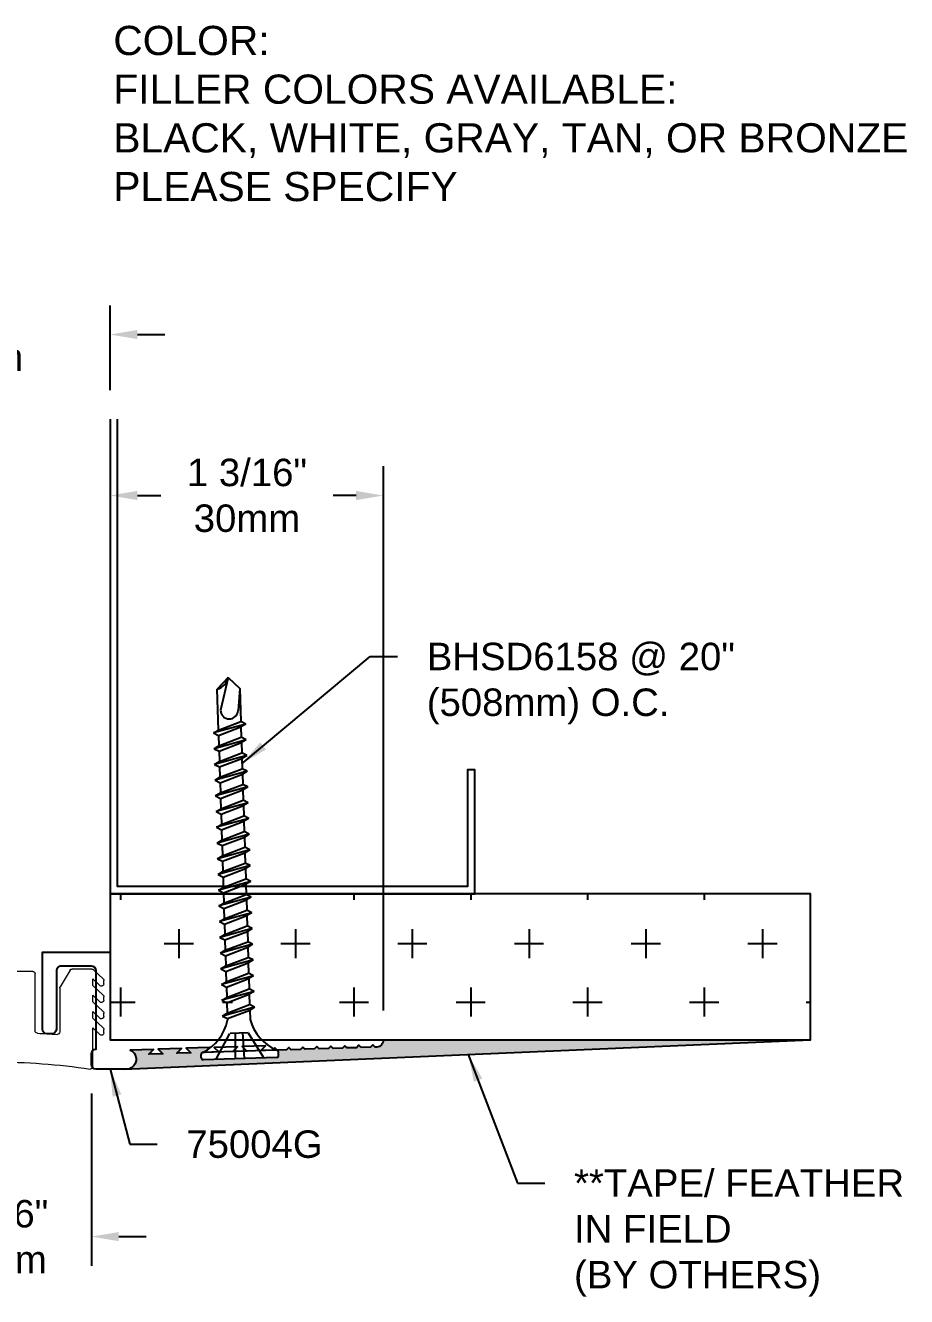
# Model space of a CAD drawing. Header units: inches. Extents: x 1.17 to 8.43, y 0.65 to 6.19.
# Drawn here: x 4.66 to 8.43, y 0.65 to 6.09 of the extents above; entities that cross this region are included whole.
import ezdxf

# ---------------------------------------------------------------- set-up
doc = ezdxf.new("R2010")
doc.units = ezdxf.units.IN
doc.header["$MEASUREMENT"] = 0
doc.linetypes.add('HIDDEN2', pattern=[0.1875, 0.125, -0.0625])
for name, color, linetype in [('Anchors', 4, 'Continuous'), ('Conditions', 1, 'Continuous'), ('Dimensions', 3, 'Continuous'), ('Fillers', 2, 'Continuous'), ('Metals', 7, 'Continuous'), ('Text', 2, 'Continuous')]:
    doc.layers.add(name, color=color, linetype=linetype)
doc.styles.add('ARIAL', font='arial.ttf')
doc.dimstyles.new('ARIAL', dxfattribs={"dimtxt": 0.1175, "dimasz": 0.1175, "dimexe": 0.125, "dimexo": 0.125, "dimgap": 0.125, "dimtad": 0, "dimtih": 1, "dimtoh": 1, "dimdec": 4, "dimzin": 0, "dimdsep": 46, "dimlunit": 4, "dimtxsty": 'ARIAL', "dimcen": 0.09, "dimadec": 0, "dimazin": 0, "dimtfac": 1, "dimtdec": 4, "dimtofl": 0, "dimtmove": 0, "dimatfit": 3, "dimfxl": 0, "dimfrac": 2, "dimtolj": 1, "dimtzin": 0, "dimarcsym": 0})

# ---------------------------------------------------------------- blocks, each defined once
blk = doc.blocks.new('75004G')
blk.add_lwpolyline([(-36.10299702391124, -43.04816016358161), (-36.11270000092257, -43.03845718657027), (-36.12302608493113, -43.04878327057882), (-36.16299702391125, -43.05002677229562), (-36.17270000092257, -43.04032379528429), (-36.18302608493113, -43.05064987929285), (-36.22299702391123, -43.05189338100964), (-36.23270000092256, -43.04219040399831), (-36.24302608493112, -43.05251648800687), (-36.28299702391124, -43.05375998972366), (-36.29270000092257, -43.04405701271233), (-36.30302608493112, -43.05438309672088), (-36.34299702391124, -43.05562659843768), (-36.35270000092257, -43.04592362142635), (-36.36302608493112, -43.0562497054349), (-36.40299702391124, -43.0574932071517), (-36.41270000092257, -43.04779023014037), (-36.42302608493112, -43.05811631414893), (-36.46299702391123, -43.05935981586572), (-36.47270000092256, -43.04965683885439), (-36.48302608493111, -43.05998292286294), (-36.53270000092256, -43.06152828560376), (-36.51270000092256, -43.04089640662838), (-36.61270000092256, -43.04400742115175), (-36.59270000092256, -43.06339489431778), (-36.65270000092256, -43.0652615030318), (-36.63270000092257, -43.04462962405642), (-36.73270000092256, -43.04774063857979), (-36.71270000092257, -43.06712811174582), (-36.77270000092257, -43.06899472045984), (-36.75270000092257, -43.04836284148446), (-36.85270000092257, -43.05147385600782), (-36.83270000092257, -43.07086132917386), (-36.89270000092257, -43.07272793788788), (-36.87270000092258, -43.0520960589125), (-36.97270000092257, -43.05520707343587), (-36.95270000092258, -43.0745945466019), (-37.01270000092258, -43.07646115531592), (-36.99270000092258, -43.05582927634054), (-37.09179021924946, -43.05891198742393, -0.8989939126470579), (-37.1184098957601, -43.14017802191178), (-37.23818429090468, -43.14017802191177, -0.4142135623730951), (-37.25818429090468, -43.12017802191178), (-37.25818429090468, -43.07517802191177, -0.4142135623726788), (-37.23818429090468, -43.05517802191176), (-37.23818429090468, -42.72017802191178, 0.414213562372991), (-37.25818429090469, -42.70017802191178), (-37.38818429090468, -42.70017802191177, 0.4142135623731992), (-37.40818429090467, -42.72017802191178), (-37.40818429090467, -42.97017802191177, -0.4142135623730951), (-37.42818429090467, -42.99017802191177), (-37.44818429090468, -42.99017802191177, -0.4142135623730951), (-37.46818429090467, -42.97017802191177), (-37.46818429090467, -42.64017802191177), (-37.1781842909047, -42.64017802191179), (-37.17818429090468, -43.01517802191177), (-36.00713949423944, -43.01517802191177), (-36.00713949423944, -43.01609681216272, -0.405133608959583), (-36.03620664120004, -43.04608230507525), (-36.04299702391124, -43.04629355486758), (-36.05270000092257, -43.03659057785625), (-36.06302608493112, -43.04691666186481)], format="xyb", close=True)
blk = doc.blocks.new('*D2')
at = {"layer": 'Defpoints', "color": 0}
for p in [(4.018110959417606, 4.764972881512687), (5.018110959417606, 4.402602461570915), (4.018110959417606, 4.290686267794076)]:
    blk.add_point(p, dxfattribs=at)
at = {"layer": 'Dimensions', "color": 0, "lineweight": -2}
for p, q in [((4.018110959417606, 4.415686267794076), (4.018110959417606, 4.889972881512687)), ((5.018110959417606, 4.527602461570915), (5.018110959417606, 4.889972881512687)), ((3.900610959417606, 4.764972881512687), (3.783110959417606, 4.764972881512687)), ((5.135610959417606, 4.764972881512687), (5.253110959417606, 4.764972881512687))]:
    blk.add_line(p, q, dxfattribs=at)
at = {"layer": 'Dimensions', "color": 0}
for points in [[(3.900610959417606, 4.78455621484602), (3.900610959417606, 4.745389548179354), (4.018110959417606, 4.764972881512687)], [(5.135610959417606, 4.78455621484602), (5.135610959417606, 4.745389548179354), (5.018110959417606, 4.764972881512687)]]:
    blk.add_solid(points, dxfattribs=at)
at = {"layer": 'Dimensions', "color": 0, "insert": (4.418441489483598, 4.764972881512687), "char_height": 0.1175, "attachment_point": 5, "style": 'ARIAL'}
blk.add_mtext('\\A1;1"\\P25mm', dxfattribs=at)
blk = doc.blocks.new('*D3')
at = {"layer": 'Defpoints', "color": 0}
for p in [(5.018110959417606, 4.402602461570915), (5.018110959417606, 4.076077686979719), (6.18915575608284, 1.746352461570922)]:
    blk.add_point(p, dxfattribs=at)
at = {"layer": 'Dimensions', "color": 0, "lineweight": -2}
for p, q in [((5.018110959417606, 4.277602461570915), (5.018110959417606, 3.951077686979719)), ((6.18915575608284, 1.871352461570922), (6.18915575608284, 4.201077686979719)), ((5.135610959417606, 4.076077686979719), (5.234962014837404, 4.076077686979719)), ((6.071655756082841, 4.076077686979719), (5.974037731072055, 4.076077686979719))]:
    blk.add_line(p, q, dxfattribs=at)
at = {"layer": 'Dimensions', "color": 0}
for points in [[(5.135610959417606, 4.095661020313052), (5.135610959417606, 4.056494353646386), (5.018110959417606, 4.076077686979719)], [(6.071655756082841, 4.095661020313052), (6.071655756082841, 4.056494353646386), (6.18915575608284, 4.076077686979719)]]:
    blk.add_solid(points, dxfattribs=at)
at = {"layer": 'Dimensions', "color": 0, "insert": (5.60449987295473, 4.076077686979719), "char_height": 0.1175, "attachment_point": 5, "style": 'ARIAL'}
blk.add_mtext('\\A1;1 3/16"\\P30mm', dxfattribs=at)
blk = doc.blocks.new('*D4')
at = {"layer": 'Defpoints', "color": 0}
for p in [(4.100110959417595, 1.66385246157094), (4.9381109594176, 1.641352461570918), (4.100110959417595, 0.9042302215196969)]:
    blk.add_point(p, dxfattribs=at)
at = {"layer": 'Dimensions', "color": 0, "lineweight": -2}
for p, q in [((4.100110959417595, 1.53885246157094), (4.100110959417595, 0.7792302215196969)), ((4.9381109594176, 1.516352461570918), (4.9381109594176, 0.7792302215196969)), ((3.982610959417595, 0.9042302215196969), (3.865110959417595, 0.9042302215196969)), ((5.055610959417599, 0.9042302215196969), (5.1731109594176, 0.9042302215196969))]:
    blk.add_line(p, q, dxfattribs=at)
at = {"layer": 'Dimensions', "color": 0}
for points in [[(3.982610959417595, 0.9238135548530302), (3.982610959417595, 0.8846468881863636), (4.100110959417595, 0.9042302215196969)], [(5.055610959417599, 0.9238135548530302), (5.055610959417599, 0.8846468881863636), (4.9381109594176, 0.9042302215196969)]]:
    blk.add_solid(points, dxfattribs=at)
at = {"layer": 'Dimensions', "color": 0, "insert": (4.519110959417597, 0.9042302215196969), "char_height": 0.1175, "attachment_point": 5, "style": 'ARIAL'}
blk.add_mtext('\\A1;13/16"\\P21mm', dxfattribs=at)
blk = doc.blocks.new('CSQF12B')
h = blk.add_hatch(color=256)
h.dxf.hatch_style = 1
h.paths.add_polyline_path([(0.05654369818135052, 0.4281690492926318, 0.4603729099850362), (0.04500000000000171, 0.4182889179207709), (0.04500000000000171, 0.2524264068711934), (0.01707106781186596, 0.2803553390593283, 0.6681786379192945), (0, 0.273284271247463), (0, 0.2591421356237333, 0.1989123673796555), (0.002928932188133615, 0.2520710678118681), (0.04500000000000171, 0.21), (0.04500000000000171, 0.182426406871194), (0.01707106781186596, 0.2103553390593289, 0.6681786379192877), (0, 0.2032842712474627), (0, 0.1891421356237331, 0.1989123673796553), (0.002928932188135391, 0.1820710678118678), (0.04500000000000171, 0.1399999999999997), (0.04500000000000171, 0.1124264068711938), (0.01707106781186596, 0.1403553390593286, 0.668178637919288), (0, 0.1332842712474633), (0, 0.1191421356237328, 0.1989123673796593), (0.002928932188135391, 0.1120710678118675), (0.04500000000000171, 0.07000000000000028), (0.04500000000000171, 0.04242640687119348), (0.01707106781186596, 0.07035533905932834, 0.6681786379192913), (0, 0.06328427124746305), (0, 0.04914213562373337, 0.198912367379658), (0.002928932188135391, 0.0420710678118672), (0.04207106781186631, 0.002928932188134503, 0.1989123673796581), (0.04914213562373249, 0), (0.129226497308105, 0, 0.2679491924311216), (0.137886751345949, 0.004999999999999893), (0.1786602540378457, 0.0756217782649129, 0.131652497587395), (0.1800000000000015, 0.0806217782649119), (0.1800000000000015, 0.2697578669116929, -0.4425318330972848), (0.1909556189528665, 0.2797121018105946, 0.004204971859077753), (0.2647716660068244, 0.2748140129246659, -0.4020927520274807), (0.2743561891958723, 0.2648226477016768), (0.2743561891958723, 0.01999999999999957, 0.414213562373095), (0.2843561891958721, 0.009999999999999787), (0.3521720277554561, 0.009999999999999787, 0.1079357834197642), (0.3563414459879173, 0.01091066825323139), (0.442830581767538, 0.05808742282914547, -0.1079357834197664), (0.447000000000001, 0.05899809108237708, -0.1079357834197639), (0.4511694182324639, 0.05808742282914547), (0.5315691368908215, 0.01091066825322784, 0.1079357834197621), (0.5357385551232836, 0.009999999999996234), (0.6035543936828667, 0.009999999999996234, 0.4142135623730951), (0.6135543936828665, 0.01999999999999602), (0.6135543936828665, 0.2648226477016733, -0.4046340615219577), (0.6232262838404088, 0.2748172634490667, 0.003884104832416601), (0.7030443810603906, 0.2797121018115867, -0.4425318326908057), (0.7140000000000004, 0.2697578669116929), (0.7140000000000004, 0.0806217782649119, 0.1316524975873948), (0.7153397459621562, 0.0756217782649129), (0.7561132486540538, 0.004999999999999893, 0.2679491924311225), (0.7647735026918978, 0), (0.8448578643762685, 0, 0.1989123673796581), (0.8519289321881347, 0.002928932188134503), (0.8910710678118674, 0.0420710678118672, 0.1989123673796565), (0.8940000000000019, 0.04914213562373337), (0.8940000000000019, 0.06328427124746305, 0.6681786379192955), (0.876928932188136, 0.07035533905932834), (0.8490000000000002, 0.04242640687119348), (0.8490000000000002, 0.07000000000000028), (0.8910710678118674, 0.1120710678118675, 0.1989123673796601), (0.8940000000000019, 0.1191421356237328), (0.8940000000000019, 0.1332842712474633, 0.6681786379192896), (0.876928932188136, 0.1403553390593286), (0.8490000000000002, 0.1124264068711938), (0.8490000000000002, 0.1399999999999997), (0.8910710678118674, 0.1820710678118678, 0.1989123673796565), (0.8940000000000019, 0.1891421356237331), (0.8940000000000019, 0.2032842712474627, 0.668178637919287), (0.8769289321881368, 0.2103553390593289), (0.8490000000000002, 0.182426406871194), (0.8490000000000002, 0.21), (0.8910710678118674, 0.2520710678118681, 0.1989123673796558), (0.8940000000000019, 0.2591421356237333), (0.8940000000000019, 0.273284271247463, 0.6681786379192955), (0.876928932188136, 0.2803553390593283), (0.8490000000000002, 0.2524264068711934), (0.8490000000000002, 0.4182889179207709, 0.4603729099850344), (0.8374563018186514, 0.4281690492926318, -0.03876680145357778), (0.4469999999999992, 0.3978499999999991, -0.03876680145357743)])
h.paths.add_polyline_path([(0.4470000000000081, 0.3178652370885029, 0.01010538380816902), (0.523043060492844, 0.3197084663391232, -0.4292773178801593), (0.5335543936828664, 0.3097215479771478), (0.5335543936828664, 0.1136043362219032, -0.5465863842166445), (0.5193849754504036, 0.1045150044751342), (0.4511694182324639, 0.1461026941701267, 0.1079357834197679), (0.447000000000001, 0.1470133624233583, 0.1079357834197684), (0.442830581767538, 0.1461026941701267), (0.3685256074283352, 0.1045150044751377, -0.5465863842166436), (0.3543561891958724, 0.1136043362219068), (0.3543561891958724, 0.3097215479771513, -0.4273402392125797), (0.3648021252001801, 0.3197116000831812, 0.009366437760730281)], flags=16)
at = {"color": 7, "linetype": 'Continuous', "lineweight": 15}
for points in [[(0.4470000000000027, 0.3978499999999991, -0.038766801453576), (0.05654369818136828, 0.4281690492926291, 0.4603729099850373), (0.04500000000000171, 0.4182889179207887), (0.04500000000000171, 0.2524264068711934), (0.01707106781186596, 0.2803553390593283, 0.6681786379193045), (0, 0.273284271247463), (0, 0.2591421356237325, 0.1989123673796596), (0.002928932188135391, 0.2520710678118672), (0.04500000000000171, 0.21), (0.04500000000000171, 0.182426406871194), (0.01707106781186596, 0.210355339059328, 0.6681786379193045), (0, 0.2032842712474636), (0, 0.1891421356237322, 0.1989123673796556), (0.002928932188135391, 0.1820710678118669), (0.04500000000000171, 0.1399999999999997), (0.04500000000000171, 0.1124264068711938), (0.01707106781186596, 0.1403553390593286, 0.6681786379192989), (0, 0.1332842712474633), (0, 0.1191421356237319, 0.1989123673796556), (0.002928932188135391, 0.1120710678118666), (0.04500000000000171, 0.07000000000000028), (0.04500000000000171, 0.04242640687119348), (0.01707106781186596, 0.07035533905932834, 0.6681786379193045), (0, 0.06328427124746305), (0, 0.04914213562373249, 0.1989123673796596), (0.002928932188135391, 0.04207106781186631), (0.04207106781186631, 0.002928932188135391, 0.1989123673796641), (0.04914213562373249, 0), (0.129226497308105, 0, 0.2679491924311257), (0.137886751345949, 0.005000000000000782), (0.1786602540378457, 0.07562177826491201, 0.1316524975873844), (0.1800000000000015, 0.08062177826491101), (0.1800000000000015, 0.2697578669116929, -0.4425318326899721), (0.1909556189395829, 0.2797121018115893, 0.004223446185881292), (0.2650961431608003, 0.27479523353131, -0.3926836489672332), (0.2743561891958723, 0.2648226477016582), (0.2743561891958723, 0.02000000000000046, 0.4142135623730992), (0.2843561891958721, 0.009999999999999787), (0.3521720277554561, 0.009999999999999787, 0.1079357834197419), (0.3563414459879173, 0.01091066825323139), (0.442830581767538, 0.05808742282914547, -0.1079357834197603), (0.447000000000001, 0.05899809108237708, -0.1079357834197603)], [(0.4469999999999992, 0.3978499999999991, 0.038766801453576), (0.8374563018186336, 0.4281690492926291, -0.4603729099850373), (0.8490000000000002, 0.4182889179207887), (0.8490000000000002, 0.2524264068711934), (0.876928932188136, 0.2803553390593283, -0.6681786379193045), (0.8940000000000019, 0.273284271247463), (0.8940000000000019, 0.2591421356237325, -0.1989123673796596), (0.8910710678118665, 0.2520710678118672), (0.8490000000000002, 0.21), (0.8490000000000002, 0.182426406871194), (0.876928932188136, 0.210355339059328, -0.6681786379193045), (0.8940000000000019, 0.2032842712474636), (0.8940000000000019, 0.1891421356237322, -0.1989123673796556), (0.8910710678118665, 0.1820710678118669), (0.8490000000000002, 0.1399999999999997), (0.8490000000000002, 0.1124264068711938), (0.876928932188136, 0.1403553390593286, -0.6681786379192989), (0.8940000000000019, 0.1332842712474633), (0.8940000000000019, 0.1191421356237319, -0.1989123673796556), (0.8910710678118665, 0.1120710678118666), (0.8490000000000002, 0.07000000000000028), (0.8490000000000002, 0.04242640687119348), (0.876928932188136, 0.07035533905932834, -0.6681786379193045), (0.8940000000000019, 0.06328427124746305), (0.8940000000000019, 0.04914213562373249, -0.1989123673796596), (0.8910710678118665, 0.04207106781186631), (0.8519289321881356, 0.002928932188135391, -0.1989123673796641), (0.8448578643762694, 0), (0.7647735026918969, 0, -0.2679491924311257), (0.7561132486540529, 0.005000000000000782), (0.7153397459621562, 0.07562177826491201, -0.1316524975873844), (0.7140000000000004, 0.08062177826491101), (0.7140000000000004, 0.2697578669116929, 0.4425318326899721), (0.703044381060419, 0.2797121018115893, -0.003904136993628068), (0.6228144397179385, 0.2747952335313064, 0.3926836489672332), (0.6135543936828665, 0.2648226477016546), (0.6135543936828665, 0.01999999999999691, -0.4142135623730992), (0.6035543936828667, 0.009999999999996234), (0.5357385551232827, 0.009999999999996234, -0.1079357834197419), (0.5315691368908215, 0.01091066825322784), (0.4511694182324639, 0.05808742282914547, 0.1079357834197603), (0.447000000000001, 0.05899809108237708, 0.1079357834197603)], [(0.447000000000001, 0.1470133624233583, 0.1079357834197658), (0.442830581767538, 0.1461026941701267), (0.3685256074283352, 0.1045150044751377, -0.5465863842166246), (0.3543561891958724, 0.1136043362219059), (0.3543561891958724, 0.3097215479771513, -0.425330107732054), (0.3647341446221937, 0.3197144029093364, 0.009374188765873393), (0.447000000000001, 0.3178652370885029, 0.009374188765873393)], [(0.447000000000001, 0.1470133624233583, -0.1079357834197658), (0.4511694182324639, 0.1461026941701267), (0.5193849754504036, 0.1045150044751342, 0.5465863842166246), (0.5335543936828664, 0.1136043362219024), (0.5335543936828664, 0.3097215479771478, 0.425330107732054), (0.5231764382565451, 0.3197144029093328, -0.01012312075858054), (0.447000000000001, 0.3178652370885029, -0.009374188765873393)]]:
    blk.add_lwpolyline(points, format="xyb", dxfattribs=at)
blk = doc.blocks.new('BHSD6158')
for p, q in [((-0.1576875000000002, 0), (0.1576875000000002, 0)), ((-0.1655000000000002, -0.0078125), (-0.1655000000000002, -0.02318750000000058)), ((-0.1576875000000002, -0.03100000000000058), (0.1576875000000002, -0.03100000000000058)), ((0.1655000000000002, -0.0078125), (0.1655000000000002, -0.02318750000000058)), ((-0.069500000000001, -0.2179601811789809), (0.06950000000000056, -0.1842877005588246)), ((-0.069500000000001, -0.2179601811789809), (-0.04848868122466454, -0.2063291676203463)), ((-0.04848868122466454, -0.2063291676203463), (-0.04848868122466476, -0.1655000000000006)), ((0.04848868122466388, -0.17265668700019), (-0.04848868122466454, -0.2063291676203463)), ((0.04848868122466388, -0.1959187141174601), (-0.04848868122466454, -0.2295911947376164)), ((0.04848868122466388, -0.17265668700019), (0.04848868122466476, -0.1655000000000015)), ((0.06950000000000056, -0.1842877005588246), (0.04848868122466388, -0.17265668700019)), ((0.06950000000000056, -0.1842877005588246), (0.04848868122466388, -0.1959187141174601)), ((0.04848868122466476, -0.2400016482405007), (0.04848868122466476, -0.1959187141174601)), ((-0.069500000000001, -0.2179601811789809), (-0.04848868122466454, -0.2295911947376164)), ((-0.069500000000001, -0.2853051424192916), (0.06950000000000056, -0.2516326617991353)), ((-0.04848868122466454, -0.273674128860657), (-0.04848868122466454, -0.2295911947376164)), ((0.04848868122466388, -0.2400016482405007), (-0.04848868122466454, -0.273674128860657)), ((0.04848868122466388, -0.2632636753577717), (-0.04848868122466454, -0.296936155977928)), ((0.06950000000000056, -0.2516326617991353), (0.04848868122466388, -0.2400016482405007)), ((0.06950000000000056, -0.2516326617991362), (0.04848868122466388, -0.2632636753577717)), ((0.04848868122466476, -0.3073466094808124), (0.04848868122466476, -0.2632636753577717)), ((-0.069500000000001, -0.2853051424192916), (-0.04848868122466454, -0.273674128860657)), ((-0.069500000000001, -0.2853051424192916), (-0.04848868122466454, -0.296936155977928)), ((-0.069500000000001, -0.3526501036596041), (0.06950000000000056, -0.3189776230394479)), ((-0.04848868122466454, -0.3410190901009678), (-0.04848868122466454, -0.296936155977928)), ((0.04848868122466388, -0.3073466094808124), (-0.04848868122466454, -0.3410190901009678)), ((0.06950000000000056, -0.3189776230394479), (0.04848868122466388, -0.3073466094808124)), ((0.06950000000000056, -0.3189776230394479), (0.04848868122466388, -0.3306086365980825)), ((-0.069500000000001, -0.3526501036596033), (-0.04848868122466454, -0.3410190901009678)), ((-0.069500000000001, -0.3526501036596041), (-0.04848868122466454, -0.3642811172182387)), ((0.04848868122466388, -0.3306086365980825), (-0.04848868122466454, -0.3642811172182387)), ((-0.04848868122466454, -0.4083640513412803), (-0.04848868122466454, -0.3642811172182387)), ((0.04848868122466388, -0.374691570721124), (-0.04848868122466454, -0.4083640513412803)), ((0.04848868122466476, -0.374691570721124), (0.04848868122466476, -0.3306086365980825)), ((0.06950000000000056, -0.3863225842797586), (0.04848868122466388, -0.374691570721124)), ((-0.069500000000001, -0.4199950648999149), (0.06950000000000056, -0.3863225842797586)), ((-0.069500000000001, -0.4199950648999149), (-0.04848868122466454, -0.4083640513412803)), ((-0.069500000000001, -0.4199950648999149), (-0.04848868122466454, -0.4316260784585504)), ((0.04848868122466388, -0.397953597838395), (-0.04848868122466454, -0.4316260784585504)), ((-0.04848868122466454, -0.475709012581591), (-0.04848868122466454, -0.4316260784585504)), ((0.06950000000000056, -0.3863225842797595), (0.04848868122466388, -0.397953597838395)), ((0.04848868122466476, -0.4420365319614348), (0.04848868122466476, -0.3979535978383941)), ((-0.069500000000001, -0.4873400261402265), (0.06950000000000056, -0.4536675455200712)), ((-0.069500000000001, -0.4873400261402265), (-0.04848868122466454, -0.475709012581591)), ((-0.069500000000001, -0.4873400261402265), (-0.04848868122466454, -0.498971039698862)), ((0.04848868122466388, -0.4420365319614357), (-0.04848868122466454, -0.475709012581591)), ((0.04848868122466388, -0.4652985590787058), (-0.04848868122466454, -0.498971039698862)), ((0.06950000000000056, -0.4536675455200712), (0.04848868122466388, -0.4420365319614357)), ((0.06950000000000056, -0.4536675455200712), (0.04848868122466388, -0.4652985590787058)), ((0.04848868122466476, -0.5093814932017473), (0.04848868122466476, -0.4652985590787058)), ((-0.069500000000001, -0.5546849873805382), (0.06950000000000056, -0.5210125067603819)), ((-0.069500000000001, -0.5546849873805382), (-0.04848868122466454, -0.5430539738219036)), ((-0.04848868122466454, -0.5430539738219036), (-0.04848868122466454, -0.498971039698862)), ((0.04848868122466388, -0.5093814932017473), (-0.04848868122466454, -0.5430539738219036)), ((0.04848868122466388, -0.5326435203190174), (-0.04848868122466454, -0.5663160009391728)), ((0.06950000000000056, -0.5210125067603819), (0.04848868122466388, -0.5093814932017473)), ((0.06950000000000056, -0.5210125067603819), (0.04848868122466388, -0.5326435203190174)), ((0.04848868122466476, -0.5767264544420581), (0.04848868122466476, -0.5326435203190165)), ((-0.069500000000001, -0.5546849873805382), (-0.04848868122466454, -0.5663160009391728)), ((-0.069500000000001, -0.6220299486208498), (0.06950000000000056, -0.5883574680006936)), ((-0.04848868122466454, -0.6103989350622143), (-0.04848868122466454, -0.5663160009391728)), ((0.04848868122466388, -0.576726454442059), (-0.04848868122466454, -0.6103989350622143)), ((0.06950000000000056, -0.5883574680006936), (0.04848868122466388, -0.576726454442059)), ((0.06950000000000056, -0.5883574680006944), (0.04848868122466388, -0.599988481559329)), ((-0.069500000000001, -0.6220299486208489), (-0.04848868122466454, -0.6103989350622143)), ((-0.069500000000001, -0.6220299486208498), (-0.04848868122466454, -0.6336609621794853)), ((0.04848868122466388, -0.599988481559329), (-0.04848868122466454, -0.6336609621794853)), ((-0.04848868122466454, -0.677743896302526), (-0.04848868122466454, -0.6336609621794853)), ((0.04848868122466388, -0.6440714156823706), (-0.04848868122466454, -0.677743896302526)), ((0.04848868122466476, -0.6440714156823697), (0.04848868122466476, -0.599988481559329)), ((0.06950000000000056, -0.6557024292410052), (0.04848868122466388, -0.6440714156823706)), ((-0.069500000000001, -0.6893749098611615), (0.06950000000000056, -0.6557024292410052)), ((-0.069500000000001, -0.6893749098611615), (-0.04848868122466454, -0.677743896302526)), ((-0.069500000000001, -0.6893749098611615), (-0.04848868122466454, -0.7010059234197961)), ((0.04848868122466388, -0.6673334427996407), (-0.04848868122466454, -0.7010059234197961)), ((-0.04848868122466454, -0.7450888575428376), (-0.04848868122466454, -0.7010059234197961)), ((0.06950000000000056, -0.6557024292410052), (0.04848868122466388, -0.6673334427996407)), ((0.04848868122466476, -0.7114163769226813), (0.04848868122466476, -0.6673334427996398)), ((-0.069500000000001, -0.7567198711014731), (0.06950000000000056, -0.7230473904813168)), ((-0.069500000000001, -0.7567198711014722), (-0.04848868122466454, -0.7450888575428376)), ((-0.069500000000001, -0.7567198711014731), (-0.04848868122466454, -0.7683508846601086)), ((0.04848868122466388, -0.7114163769226813), (-0.04848868122466454, -0.7450888575428376)), ((0.04848868122466388, -0.7346784040399523), (-0.04848868122466454, -0.7683508846601086)), ((0.06950000000000056, -0.7230473904813168), (0.04848868122466388, -0.7114163769226813)), ((0.06950000000000056, -0.7230473904813177), (0.04848868122466388, -0.7346784040399523)), ((0.04848868122466476, -0.778761338162993), (0.04848868122466476, -0.7346784040399523)), ((-0.069500000000001, -0.8240648323417847), (0.06950000000000056, -0.7903923517216285)), ((-0.069500000000001, -0.8240648323417847), (-0.04848868122466454, -0.8124338187831492)), ((-0.04848868122466454, -0.8124338187831492), (-0.04848868122466454, -0.7683508846601086)), ((0.04848868122466388, -0.7787613381629939), (-0.04848868122466454, -0.8124338187831492)), ((0.04848868122466388, -0.8020233652802631), (-0.04848868122466454, -0.8356958459004193)), ((0.06950000000000056, -0.7903923517216285), (0.04848868122466388, -0.7787613381629939)), ((0.06950000000000056, -0.7903923517216285), (0.04848868122466388, -0.8020233652802631)), ((0.04848868122466476, -0.8461062994033046), (0.04848868122466476, -0.8020233652802631)), ((-0.069500000000001, -0.8240648323417847), (-0.04848868122466454, -0.8356958459004193)), ((-0.069500000000001, -0.8914097935820955), (0.06950000000000056, -0.8577373129619392)), ((-0.04848868122466454, -0.8797787800234609), (-0.04848868122466454, -0.8356958459004193)), ((0.04848868122466388, -0.8461062994033046), (-0.04848868122466454, -0.8797787800234609)), ((0.04848868122466388, -0.8693683265205756), (-0.04848868122466454, -0.903040807140731)), ((0.06950000000000056, -0.8577373129619392), (0.04848868122466388, -0.8461062994033046)), ((0.06950000000000056, -0.8577373129619401), (0.04848868122466388, -0.8693683265205756)), ((0.04848868122466476, -0.9134512606436154), (0.04848868122466476, -0.8693683265205747)), ((-0.069500000000001, -0.8914097935820955), (-0.04848868122466454, -0.8797787800234609)), ((-0.069500000000001, -0.8914097935820955), (-0.04848868122466454, -0.903040807140731)), ((-0.04848868122466454, -0.9471237412637716), (-0.04848868122466454, -0.903040807140731)), ((0.04848868122466388, -0.9134512606436163), (-0.04848868122466454, -0.9471237412637716)), ((0.06950000000000056, -0.9250822742022518), (0.04848868122466388, -0.9134512606436163)), ((-0.069500000000001, -0.958754754822408), (0.06950000000000056, -0.9250822742022518)), ((-0.069500000000001, -0.9587547548224071), (-0.04848868122466454, -0.9471237412637716)), ((-0.069500000000001, -0.958754754822408), (-0.04848868122466454, -0.9703857683810426)), ((0.04848868122466388, -0.9367132877608864), (-0.04848868122466454, -0.9703857683810426)), ((-0.04848868122466454, -1.014468702504084), (-0.04848868122466454, -0.9703857683810426)), ((0.06950000000000056, -0.9250822742022518), (0.04848868122466388, -0.9367132877608864)), ((0.04848868122466476, -0.9807962218839279), (0.04848868122466476, -0.9367132877608864)), ((-0.069500000000001, -1.026099716062719), (0.06950000000000056, -0.9924272354425625)), ((-0.069500000000001, -1.026099716062719), (-0.04848868122466454, -1.014468702504084)), ((-0.069500000000001, -1.026099716062719), (-0.04848868122466454, -1.037730729621354)), ((0.04848868122466388, -0.9807962218839279), (-0.04848868122466454, -1.014468702504084)), ((0.04848868122466388, -1.004058249001198), (-0.04848868122466454, -1.037730729621354)), ((0.06950000000000056, -0.9924272354425625), (0.04848868122466388, -0.9807962218839279)), ((0.06950000000000056, -0.9924272354425634), (0.04848868122466388, -1.004058249001198)), ((0.04848868122466476, -1.048141183124239), (0.04848868122466476, -1.004058249001198)), ((-0.069500000000001, -1.09344467730303), (0.06950000000000056, -1.059772196682874)), ((-0.069500000000001, -1.09344467730303), (-0.04848868122466454, -1.081813663744395)), ((-0.04848868122466454, -1.081813663744395), (-0.04848868122466454, -1.037730729621354)), ((0.04848868122466388, -1.04814118312424), (-0.04848868122466454, -1.081813663744395)), ((0.04848868122466388, -1.07140321024151), (-0.04848868122466454, -1.105075690861666)), ((0.06950000000000056, -1.059772196682874), (0.04848868122466388, -1.04814118312424)), ((0.06950000000000056, -1.059772196682875), (0.04848868122466388, -1.07140321024151)), ((0.04848868122466476, -1.115486144364551), (0.04848868122466476, -1.07140321024151)), ((-0.069500000000001, -1.09344467730303), (-0.04848868122466454, -1.105075690861666)), ((-0.069500000000001, -1.160789638543342), (0.06950000000000056, -1.127117157923186)), ((-0.04848868122466454, -1.149158624984707), (-0.04848868122466454, -1.105075690861666)), ((0.04848868122466388, -1.115486144364551), (-0.04848868122466454, -1.149158624984707)), ((0.04848868122466388, -1.138748171481821), (-0.04848868122466454, -1.172420652101977)), ((0.06950000000000056, -1.127117157923186), (0.04848868122466388, -1.115486144364551)), ((0.06950000000000056, -1.127117157923186), (0.04848868122466388, -1.138748171481821)), ((0.04848868122466476, -1.182831105604862), (0.04848868122466476, -1.13874817148182)), ((-0.069500000000001, -1.160789638543342), (-0.04848868122466454, -1.149158624984707)), ((-0.069500000000001, -1.160789638543342), (-0.04848868122466454, -1.172420652101977)), ((-0.069500000000001, -1.228134599783654), (0.06950000000000056, -1.194462119163497)), ((-0.04848868122466454, -1.216503586225018), (-0.04848868122466454, -1.172420652101977)), ((0.04848868122466388, -1.182831105604862), (-0.04848868122466454, -1.216503586225018)), ((0.06950000000000056, -1.194462119163497), (0.04848868122466388, -1.182831105604862)), ((0.06950000000000056, -1.194462119163498), (0.04848868122466388, -1.206093132722133)), ((-0.069500000000001, -1.228134599783653), (-0.04848868122466454, -1.216503586225018)), ((-0.069500000000001, -1.228134599783654), (-0.04848868122466454, -1.239765613342288)), ((0.04848868122466388, -1.206093132722133), (-0.04848868122466454, -1.239765613342288)), ((-0.04848868122466454, -1.28384854746533), (-0.04848868122466454, -1.239765613342288)), ((0.04848868122466388, -1.250176066845174), (-0.04848868122466454, -1.28384854746533)), ((0.04848868122466476, -1.250176066845174), (0.04848868122466476, -1.206093132722133)), ((0.06950000000000056, -1.261807080403809), (0.04848868122466388, -1.250176066845174)), ((-0.069500000000001, -1.295479561023965), (0.06950000000000056, -1.261807080403809)), ((-0.069500000000001, -1.295479561023965), (-0.04848868122466454, -1.28384854746533)), ((-0.069500000000001, -1.295479561023965), (-0.04848868122466454, -1.3071105745826)), ((0.04848868122466388, -1.273438093962445), (-0.04848868122466454, -1.3071105745826)), ((0.06950000000000056, -1.261807080403809), (0.04848868122466388, -1.273438093962445)), ((0.04848868122466476, -1.317521028085485), (0.04848868122466476, -1.273438093962444)), ((-0.069500000000001, -1.362824522264276), (0.06950000000000056, -1.329152041644121)), ((-0.069500000000001, -1.362824522264276), (-0.04848868122466454, -1.351193508705641)), ((-0.04848868122466454, -1.351193508705641), (-0.04848868122466454, -1.3071105745826)), ((0.04848868122466388, -1.317521028085485), (-0.04848868122466454, -1.351193508705641)), ((0.04848868122466388, -1.340783055202756), (-0.04848868122466454, -1.374455535822912)), ((0.06950000000000056, -1.329152041644121), (0.04848868122466388, -1.317521028085485)), ((0.06950000000000056, -1.329152041644121), (0.04848868122466388, -1.340783055202756)), ((0.04848868122466476, -1.384865989325797), (0.04848868122466476, -1.340783055202755)), ((-0.069500000000001, -1.362824522264276), (-0.04848868122466454, -1.374455535822912)), ((-0.069500000000001, -1.430169483504589), (0.06950000000000056, -1.396497002884432)), ((-0.04848868122466454, -1.418538469945953), (-0.04848868122466454, -1.374455535822912)), ((0.04848868122466388, -1.384865989325797), (-0.04848868122466454, -1.418538469945953)), ((0.04848868122466388, -1.408128016443067), (-0.04848868122466454, -1.441800497063223)), ((0.06950000000000056, -1.396497002884432), (0.04848868122466388, -1.384865989325797)), ((0.06950000000000056, -1.396497002884432), (0.04848868122466388, -1.408128016443067)), ((0.04848868122466388, -1.408128016443067), (0.04848868122466388, -1.583715686000858)), ((-0.069500000000001, -1.430169483504588), (-0.04848868122466454, -1.418538469945953)), ((-0.069500000000001, -1.430169483504589), (-0.04848868122466454, -1.441800497063223)), ((-0.04848868122466454, -1.583715686000858), (-0.04848868122466454, -1.441800497063223)), ((-0.04848868122466454, -1.583715686000858), (-0.03851475676634619, -1.48866311471044)), ((0, -1.632204367225516), (0.03673308822869359, -1.493321968256132)), ((0, -1.632204367225521), (-0.04848868122466454, -1.583715686000858)), ((0, -1.632204367225521), (0.04848868122466388, -1.583715686000858))]:
    blk.add_line(p, q)
at = {"linetype": 'HIDDEN2'}
for p, q in [((-0.1025507999999999, 0), (-0.03820520000000016, -0.1105939999999999)), ((-0.01987357730477424, 0), (-0.01594512279393445, -0.1105939999999999)), ((0.01987357730477424, 0), (0.01594512279393445, -0.1105939999999999)), ((0.1025507999999999, 0), (0.03820520000000016, -0.1105939999999999)), ((0.03820520000000016, -0.1105939999999999), (-0.03820520000000016, -0.1105939999999999))]:
    blk.add_line(p, q, dxfattribs=at)
for centre, radius, start, end in [((-0.1576875000000002, -0.0078125), 0.0078125, 89.99999999999993, 180), ((0.1576875000000002, -0.0078125), 0.0078125, 0, 89.99999999999993), ((-0.1576875000000002, -0.02318750000000058), 0.0078125, 180, 270), ((-0.2432404083221942, -0.2120378627698312), 0.200234881773017, 13.43937493853046, 64.7060269520604), ((0.2432404083221944, -0.2120378627698329), 0.2002348817730178, 115.2939730479394, 166.5606250614689), ((0.1576875000000002, -0.02318750000000058), 0.0078125, 270, 0), ((-0.0009449480598411331, -1.491866564699196), 0.03770613501903679, 357.787914321601, 175.1263717298316), ((0.06189352320749975, -1.645609209208358), 0.06332849282607467, 102.2203289695197, 167.7796710304749)]:
    blk.add_arc(centre, radius, start, end)

msp = doc.modelspace()

# ---------------------------------------------------------------- hatches: boundary and pattern name
at = {"layer": 'Conditions'}
h = msp.add_hatch(dxfattribs=at)
h.set_pattern_fill('CROSS', color=256, style=0)
h.set_pattern_definition([(0, (0, 4.907888946133198), (0.25, -0.25), [0.125, -0.375]), (270, (0.0625, 4.970388946133198), (-0.25, -0.25), [0.125, -0.375])])
h.paths.add_polyline_path([(4.018110959417607, 0.7243356180220433), (3.393110959417606, 0.7243356180220433), (3.393110959417606, 3.175400942145793), (3.446435523872255, 3.122076377691144), (3.433188170356209, 3.075977183045918), (3.479287365001435, 3.089224536561963), (3.541543570834978, 3.026968330728418), (3.528296217318933, 2.980869136083194), (3.574395411964158, 2.994116489599238), (3.636651617797701, 2.931860283765694), (3.623404264281656, 2.88576108912047), (3.669503458926881, 2.899008442636513), (3.731759664760424, 2.83675223680297), (3.718512311244377, 2.790653042157745), (3.764611505889603, 2.80390039567379), (3.826867711723145, 2.741644189840247), (3.8136203582071, 2.695544995195021), (3.859719552852326, 2.708792348711065), (3.921975758685869, 2.646536142877521), (3.908728405169823, 2.600436948232296), (3.954827599815049, 2.613684301748341), (4.017083805648592, 2.551428095914796), (4.003836452132546, 2.505328901269572), (4.018110959417606, 2.509430913153464)])
h.paths.add_polyline_path([(4.018110959417606, 2.832981396231687), (4.011378195974301, 2.831046627128673), (3.949121990140756, 2.893302832962219), (3.962369343656801, 2.939402027607442), (3.916270149011578, 2.926154674091398), (3.854013943178034, 2.988410879924943), (3.867261296694077, 3.034510074570166), (3.821162102048856, 3.021262721054122), (3.758905896215312, 3.083518926887667), (3.772153249731356, 3.129618121532891), (3.726054055086133, 3.116370768016846), (3.663797849252588, 3.178626973850392), (3.677045202768633, 3.224726168495615), (3.63094600812341, 3.211478814979571), (3.568689802289866, 3.273735020813116), (3.581937155805911, 3.319834215458339), (3.535837961160687, 3.306586861942295), (3.473581755327143, 3.36884306777584), (3.486829108843188, 3.414942262421064), (3.440729914197965, 3.401694908905019), (3.393110959417606, 3.449313863685379), (3.393110959417607, 4.290686267794076), (4.018110959417606, 4.290686267794076)])
h.paths.add_polyline_path([(5.545986007987813, 1.993167657778192), (5.52276701034968, 1.9803145627757), (5.545986007987812, 1.967461467773207), (5.545986007987811, 1.909834324444857), (5.522767010349678, 1.896981229442364), (5.545986007987812, 1.884128134439873), (5.545986007987813, 1.826500991111523), (5.522767010349678, 1.81364789610903), (5.545986007987812, 1.800794801106537), (5.545986007987812, 1.757588896118006), (5.539850804726994, 1.746352461570915), (5.018110959417605, 1.746352461570915), (5.018110959417591, 2.121352461570893), (5.018110959417605, 2.371352461570915), (5.545986007987812, 2.371352461570915), (5.545986007987813, 2.32650099111153), (5.522767010349679, 2.313647896109039), (5.545986007987812, 2.300794801106545), (5.545986007987813, 2.243167657778197), (5.522767010349679, 2.230314562775703), (5.545986007987812, 2.217461467773212), (5.545986007987812, 2.15983432444486), (5.522767010349679, 2.146981229442368), (5.545986007987811, 2.134128134439878), (5.545986007987813, 2.076500991111526), (5.522767010349677, 2.063647896109035), (5.545986007987812, 2.050794801106542)])
h.paths.add_polyline_path([(8.018110959417605, 1.746352461570915), (5.677121211248633, 1.746352461570915), (5.67098600798781, 1.757588896118017), (5.670986007987812, 1.758817031427648), (5.69476701034968, 1.771981229442363), (5.670986007987815, 1.785145427457078), (5.670986007987813, 1.842150364760984), (5.694767010349682, 1.855314562775698), (5.670986007987815, 1.868478760790412), (5.670986007987812, 1.925483698094319), (5.694767010349681, 1.938647896109033), (5.670986007987815, 1.951812094123746), (5.670986007987815, 2.008817031427654), (5.694767010349682, 2.021981229442368), (5.670986007987813, 2.035145427457082), (5.670986007987814, 2.092150364760987), (5.694767010349681, 2.105314562775704), (5.670986007987814, 2.118478760790416), (5.670986007987814, 2.175483698094324), (5.694767010349681, 2.188647896109037), (5.670986007987814, 2.20181209412375), (5.670986007987814, 2.258817031427659), (5.694767010349681, 2.271981229442371), (5.670986007987814, 2.285145427457086), (5.670986007987814, 2.342150364760993), (5.694767010349681, 2.355314562775707), (5.670986007987814, 2.368478760790421), (5.670986007987814, 2.371352461570915), (6.580610959417606, 2.371352461570915), (8.018110959417605, 2.371352461570915)])
h = msp.add_hatch(color=256, dxfattribs=at)
h.dxf.hatch_style = 1
edge = h.paths.add_edge_path()
edge.add_line((8.018110959417605, 1.746352461570833), (6.189155756082826, 1.746352461570833))
edge.add_line((6.189155756082826, 1.746352461570833), (6.189155756082826, 1.745433671320097))
edge.add_arc((6.159155756082817, 1.745433671320097), 0.03000000000000913, 271.781905303125, 359.9999999999996, ccw=False)
edge.add_line((6.160088609122223, 1.715448178407566), (6.153298226411032, 1.71523692861523))
edge.add_line((6.153298226411032, 1.71523692861523), (6.143595249399702, 1.72493990562656))
edge.add_line((6.143595249399702, 1.72493990562656), (6.133269165391148, 1.714613821618006))
edge.add_line((6.133269165391148, 1.714613821618006), (6.093298226411029, 1.713370319901198))
edge.add_line((6.093298226411029, 1.713370319901198), (6.0835952493997, 1.723073296912528))
edge.add_line((6.0835952493997, 1.723073296912528), (6.073269165391146, 1.712747212903974))
edge.add_line((6.073269165391146, 1.712747212903974), (6.033298226411027, 1.711503711187166))
edge.add_line((6.033298226411027, 1.711503711187166), (6.023595249399698, 1.721206688198496))
edge.add_line((6.023595249399698, 1.721206688198496), (6.013269165391144, 1.710880604189935))
edge.add_line((6.013269165391144, 1.710880604189935), (5.973298226411039, 1.709637102473135))
edge.add_line((5.973298226411039, 1.709637102473135), (5.96359524939971, 1.719340079484464))
edge.add_line((5.96359524939971, 1.719340079484464), (5.953269165391156, 1.70901399547591))
edge.add_line((5.953269165391156, 1.70901399547591), (5.913298226411044, 1.70777049375911))
edge.add_line((5.913298226411044, 1.70777049375911), (5.903595249399707, 1.717473470770432))
edge.add_line((5.903595249399707, 1.717473470770432), (5.89326916539116, 1.707147386761878))
edge.add_line((5.89326916539116, 1.707147386761878), (5.853298226411042, 1.705903885045071))
edge.add_line((5.853298226411042, 1.705903885045071), (5.843595249399705, 1.715606862056408))
edge.add_line((5.843595249399705, 1.715606862056408), (5.833269165391158, 1.705280778047847))
edge.add_line((5.833269165391158, 1.705280778047847), (5.793298226411039, 1.704037276331039))
edge.add_line((5.793298226411039, 1.704037276331039), (5.783595249399703, 1.713740253342369))
edge.add_line((5.783595249399703, 1.713740253342369), (5.773269165391156, 1.703414169333815))
edge.add_line((5.773269165391156, 1.703414169333815), (5.733298226411051, 1.702170667617015))
edge.add_line((5.733298226411051, 1.702170667617015), (5.723595249399715, 1.711873644628337))
edge.add_line((5.723595249399715, 1.711873644628337), (5.71941901173486, 1.707697406963481))
edge.add_arc((5.811088643374698, 1.885716188314456), 0.2002348817730558, 242.7540868352485, 246.4879322552117)
edge.add_arc((5.731449427000172, 1.694296871483709), 0.007812499999999919, 1.7819053031481076, 91.7819053031725, ccw=False)
edge.add_line((5.739258149112807, 1.694539801962724), (5.739736236295506, 1.679172236845057))
edge.add_arc((5.731927514182871, 1.678929306366042), 0.007812499999999587, -88.21809469685348, 1.781905303146516, ccw=False)
edge.add_line((5.732170444661886, 1.671120584253407), (5.416947950419008, 1.661313966676532))
edge.add_arc((5.416705019939993, 1.669122688789168), 0.007812499999999587, 181.7819053031465, 271.78190530314646, ccw=False)
edge.add_line((5.408896297827358, 1.668879758310153), (5.408418210644655, 1.684247323427821))
edge.add_arc((5.41622693275729, 1.684490253906834), 0.007812499999999532, 91.7819053031725, 181.7819053031335, ccw=False)
edge.add_arc((5.324843074055776, 1.870589018033595), 0.2002348817730238, 297.0758783510826, 302.5549947244839)
edge.add_line((5.432591242170009, 1.701815974727847), (5.443595249399699, 1.713167641998215))
edge.add_line((5.443595249399699, 1.713167641998215), (5.343595249399705, 1.710056627474831))
edge.add_line((5.343595249399705, 1.710056627474831), (5.363595249399708, 1.690669154308804))
edge.add_line((5.363595249399708, 1.690669154308804), (5.303595249399706, 1.688802545594765))
edge.add_line((5.303595249399706, 1.688802545594765), (5.323595249399695, 1.709434424570151))
edge.add_line((5.323595249399695, 1.709434424570151), (5.223595249399708, 1.706323410046767))
edge.add_line((5.223595249399708, 1.706323410046767), (5.243595249399704, 1.686935936880733))
edge.add_line((5.243595249399704, 1.686935936880733), (5.183595249399701, 1.685069328166708))
edge.add_line((5.183595249399701, 1.685069328166708), (5.203595249399697, 1.705701207142088))
edge.add_line((5.203595249399697, 1.705701207142088), (5.104505031072819, 1.70261849605868))
edge.add_arc((5.086860448892075, 1.663405376829694), 0.04299999999999582, -73.55069308358532, 65.77386040160872, ccw=False)
edge.add_line((5.099036625898904, 1.622165339081191), (8.018110959417605, 1.746352461570833))

# ---------------------------------------------------------------- linework, layer by layer
msp.add_line((5.077885354562198, 1.621352461570826), (8.018110959417605, 1.746352461570833), dxfattribs=at)
for points in [[(5.018110959417606, 4.402602461570915), (5.018110959417606, 2.371352461570915), (6.580610959417606, 2.371352461570915), (6.580610959417606, 2.902602461570915), (6.549360959417606, 2.902602461570915), (6.549360959417606, 2.402602461570915), (5.049360959417606, 2.402602461570915), (5.049360959417606, 4.402602461570915)], [(5.018110959417605, 1.746352461570915), (8.018110959417605, 1.746352461570915), (8.018110959417605, 2.371352461570915), (5.018110959417606, 2.371352461570914), (5.018110959417606, 1.746352461570915)]]:
    msp.add_lwpolyline(points, dxfattribs=at)

# ---------------------------------------------------------------- block references
at = {"layer": 'Anchors', "rotation": 181.7819053031473}
msp.add_blockref('BHSD6158', (5.574559197540445, 1.66621727546497), dxfattribs=at)
at = {"layer": 'Fillers', "xscale": -1.05, "rotation": 180}
msp.add_blockref('CSQF12B', (4.052913756926186, 2.049486606520824), dxfattribs=at)
at = {"layer": 'Metals'}
msp.add_blockref('75004G', (42.19629525032228, 44.76153048348269), dxfattribs=at)

# ---------------------------------------------------------------- texts
at = {"layer": 'Fillers', "insert": (6.374638786491854, 3.445932492446751), "char_height": 0.1175, "attachment_point": 1, "style": 'ARIAL'}
msp.add_mtext('BHSD6158 @ 20"\\P(508mm) O.C.', dxfattribs=at)
at = {"layer": 'Text', "insert": (5.031977228848874, 6.086236768600133), "char_height": 0.125, "width": 3.398333599816276, "attachment_point": 1, "style": 'ARIAL'}
msp.add_mtext('COLOR:{\\L                         \\~\\P}FILLER COLORS AVAILABLE:\\PBLACK, WHITE, GRAY, TAN, OR BRONZE\\PPLEASE SPECIFY', dxfattribs=at)
at = {"layer": 'Text', "char_height": 0.1175, "attachment_point": 1, "style": 'ARIAL'}
for s, insert in [('75004G', (5.344695167800719, 1.358693600009552)), ('**TAPE/ FEATHER\\PIN FIELD\\P(BY OTHERS)', (7.005309566711531, 1.192091259781133))]:
    msp.add_mtext(s, dxfattribs=dict(at, insert=insert))

# ---------------------------------------------------------------- dimensions: what is measured, and where the dimension line sits
at = {"layer": 'Dimensions'}
for base, p1, p2, text, picture, middle in [((4.018110959417606, 4.764972881512687), (5.018110959417606, 4.402602461570915), (4.018110959417606, 4.290686267794076), '<>\\P25mm', '*D2', (4.418441489483598, 4.764972881512687)), ((5.018110959417606, 4.076077686979719), (6.18915575608284, 1.746352461570922), (5.018110959417606, 4.402602461570915), '<>\\P30mm', '*D3', (5.60449987295473, 4.076077686979719))]:
    dim = msp.add_linear_dim(base=base, p1=p1, p2=p2, text=text, dimstyle='ARIAL', dxfattribs=at)
    dim.commit()
    dim.dimension.update_dxf_attribs({"geometry": picture, "text_midpoint": middle, "dimtype": 160})
dim = msp.add_linear_dim(base=(4.100110959417595, 0.9042302215196969), p1=(4.9381109594176, 1.641352461570918), p2=(4.100110959417595, 1.66385246157094), text='<>\\P21mm', dimstyle='ARIAL', dxfattribs=at)
dim.commit()
dim.dimension.update_dxf_attribs({"geometry": '*D4', "text_midpoint": (4.519110959417597, 0.9042302215196969)})

# ---------------------------------------------------------------- leaders
at = {"layer": 'Fillers'}
msp.add_leader([(5.583788412110001, 2.928921944800805), (6.132138786491854, 3.387182492446751), (6.249638786491854, 3.387182492446751)], dimstyle='ARIAL', dxfattribs=at)
at = {"layer": 'Text', "annotation_type": 0, "has_hookline": 1, "hookline_direction": 0}
for points, text_width in [([(6.55248570415484, 1.683378919200344), (6.762809566711532, 1.133341259781133), (6.880309566711531, 1.133341259781133)], 1.406553547066848), ([(5.01799815698989, 1.621352461570915), (5.102195167800719, 1.299943600009552), (5.219695167800719, 1.299943600009552)], 0.5660999317871759)]:
    msp.add_leader(points, dimstyle='ARIAL', dxfattribs=dict(at, text_width=text_width))

doc.saveas('drawing.dxf')
